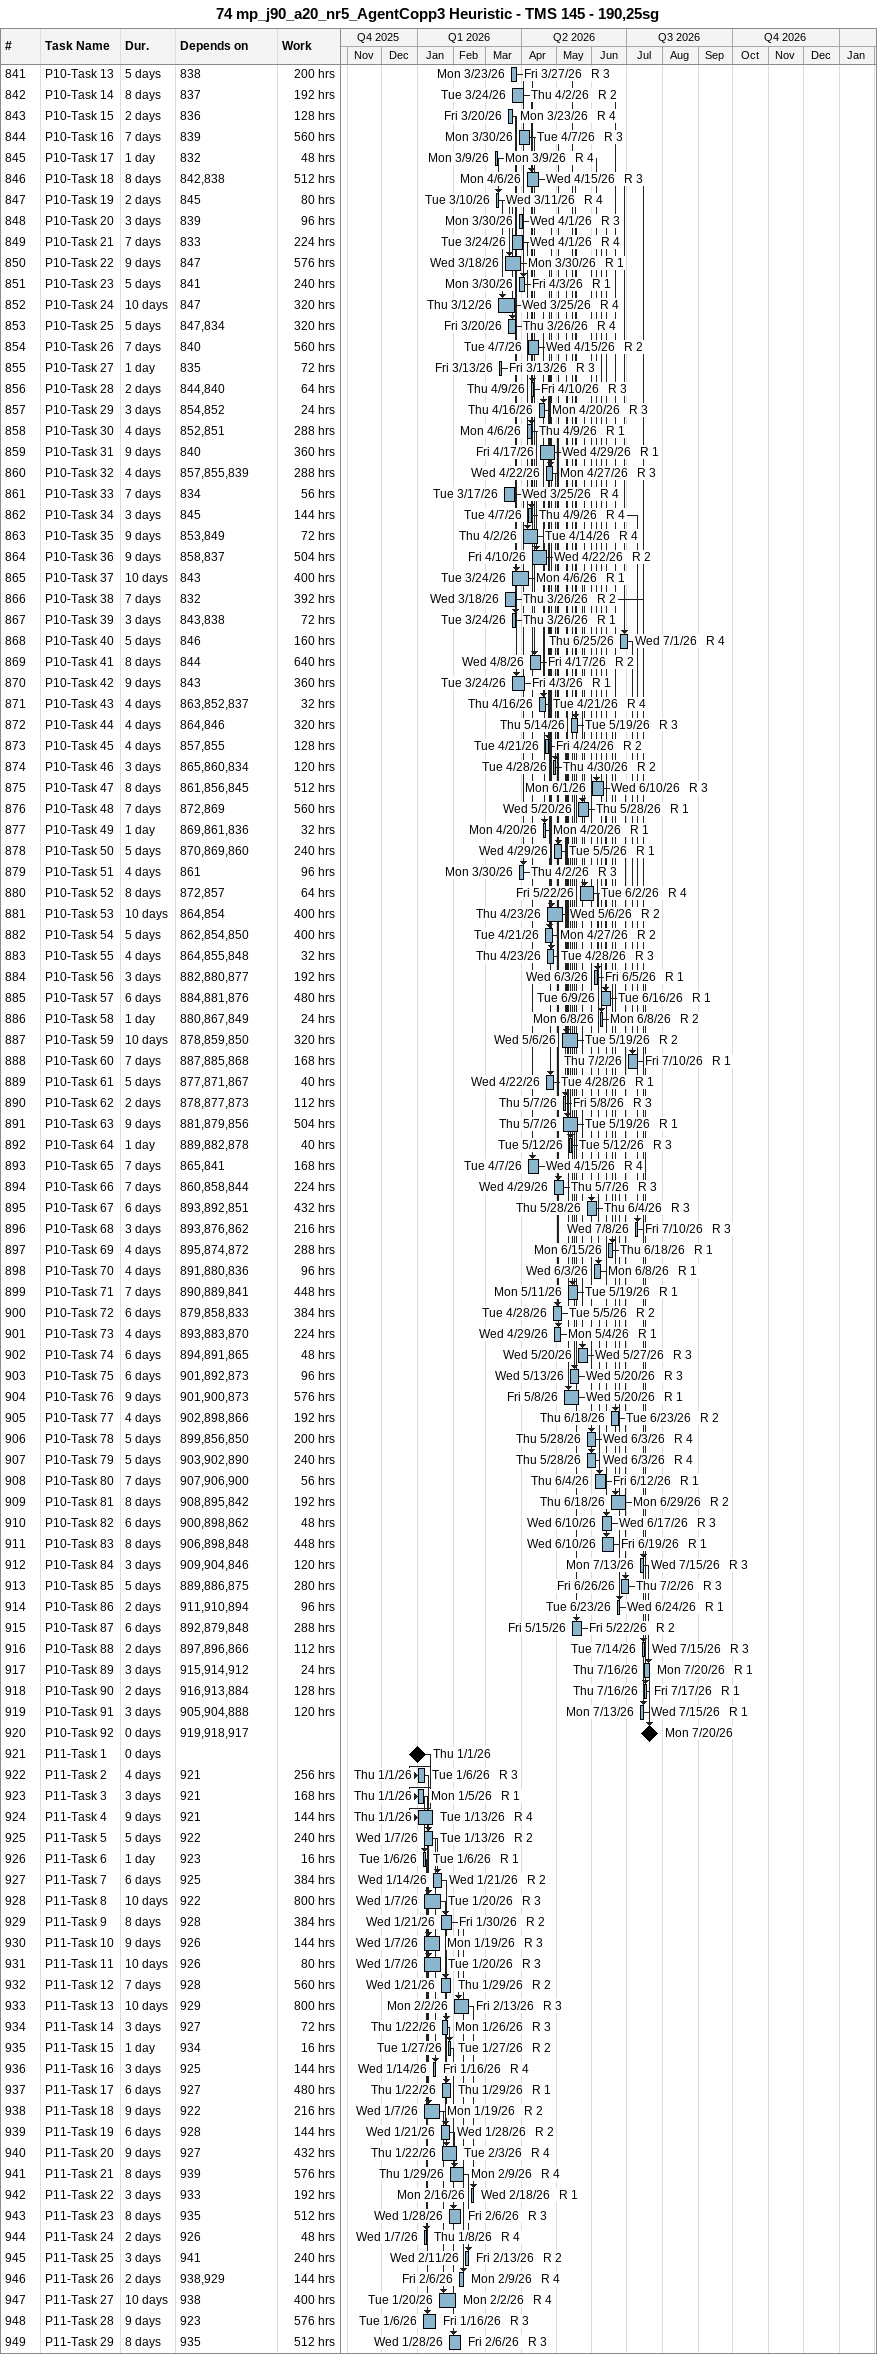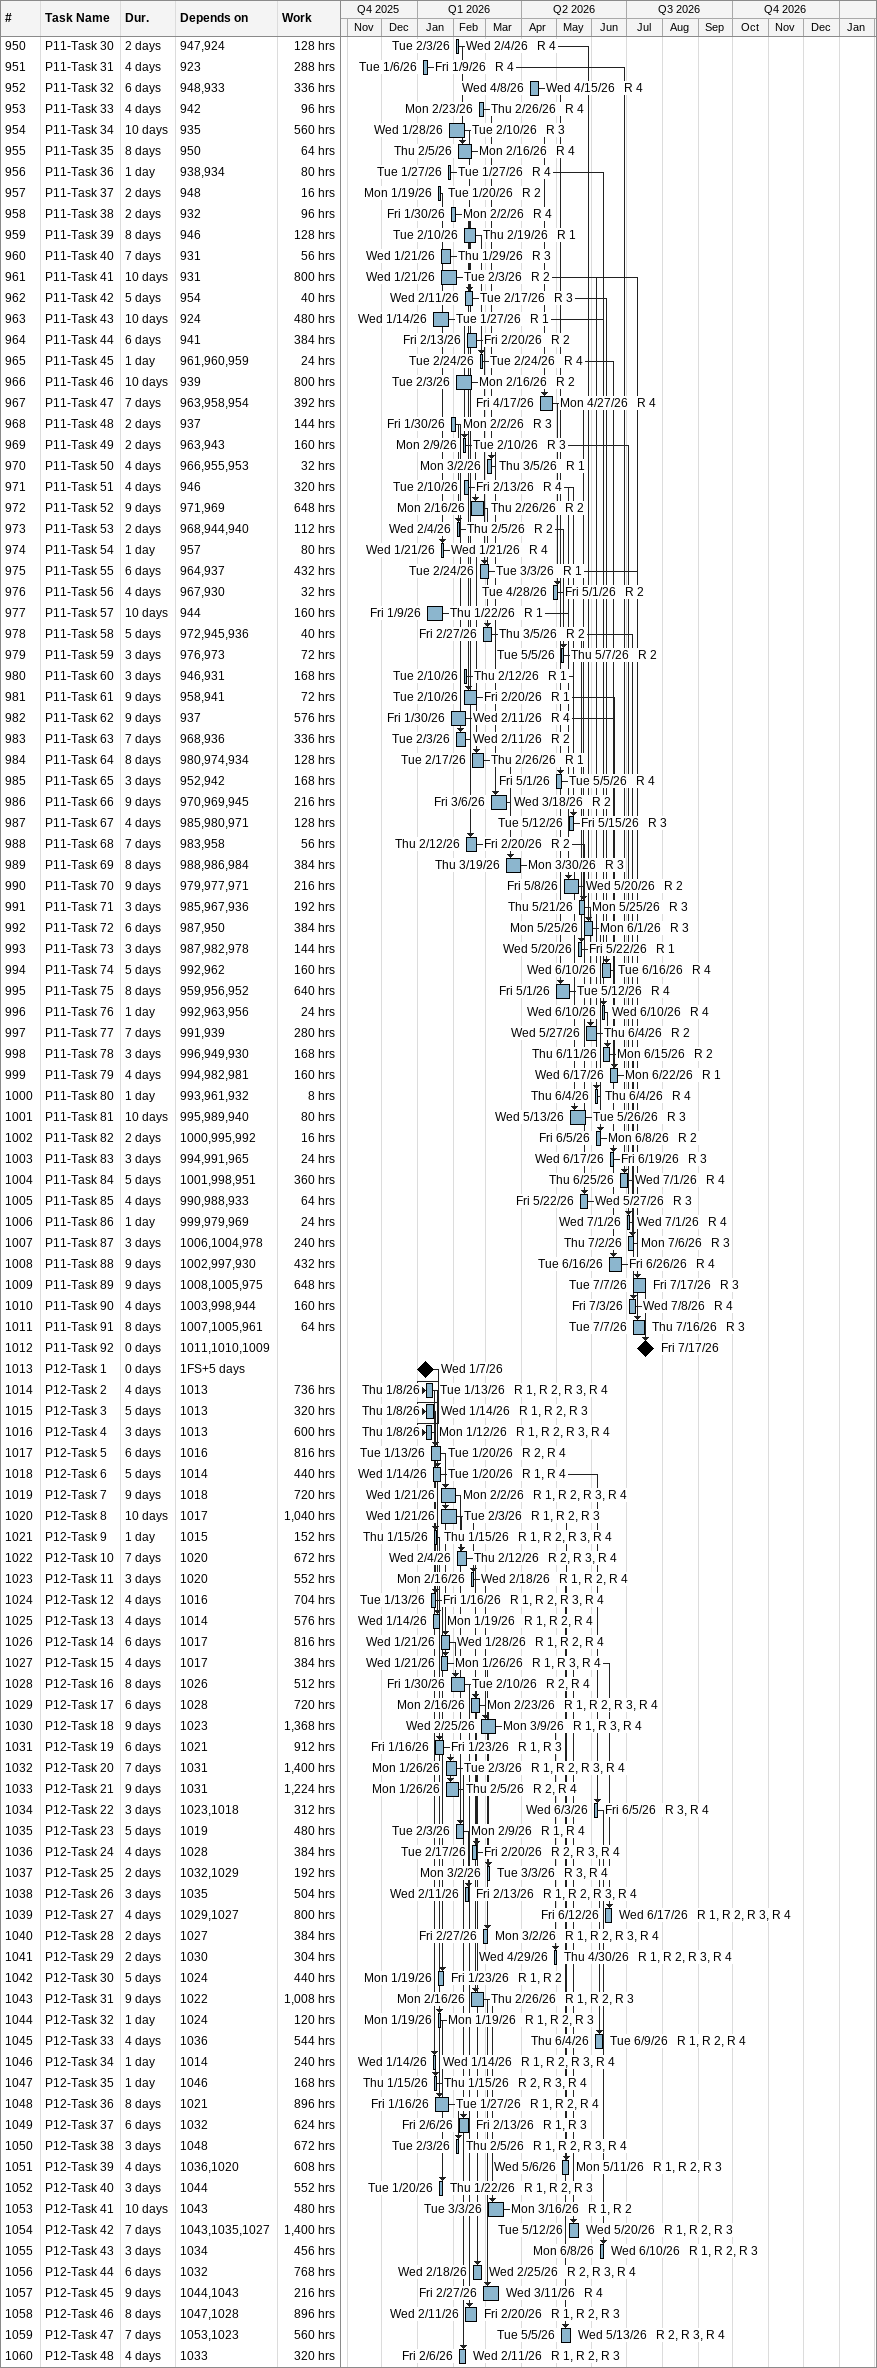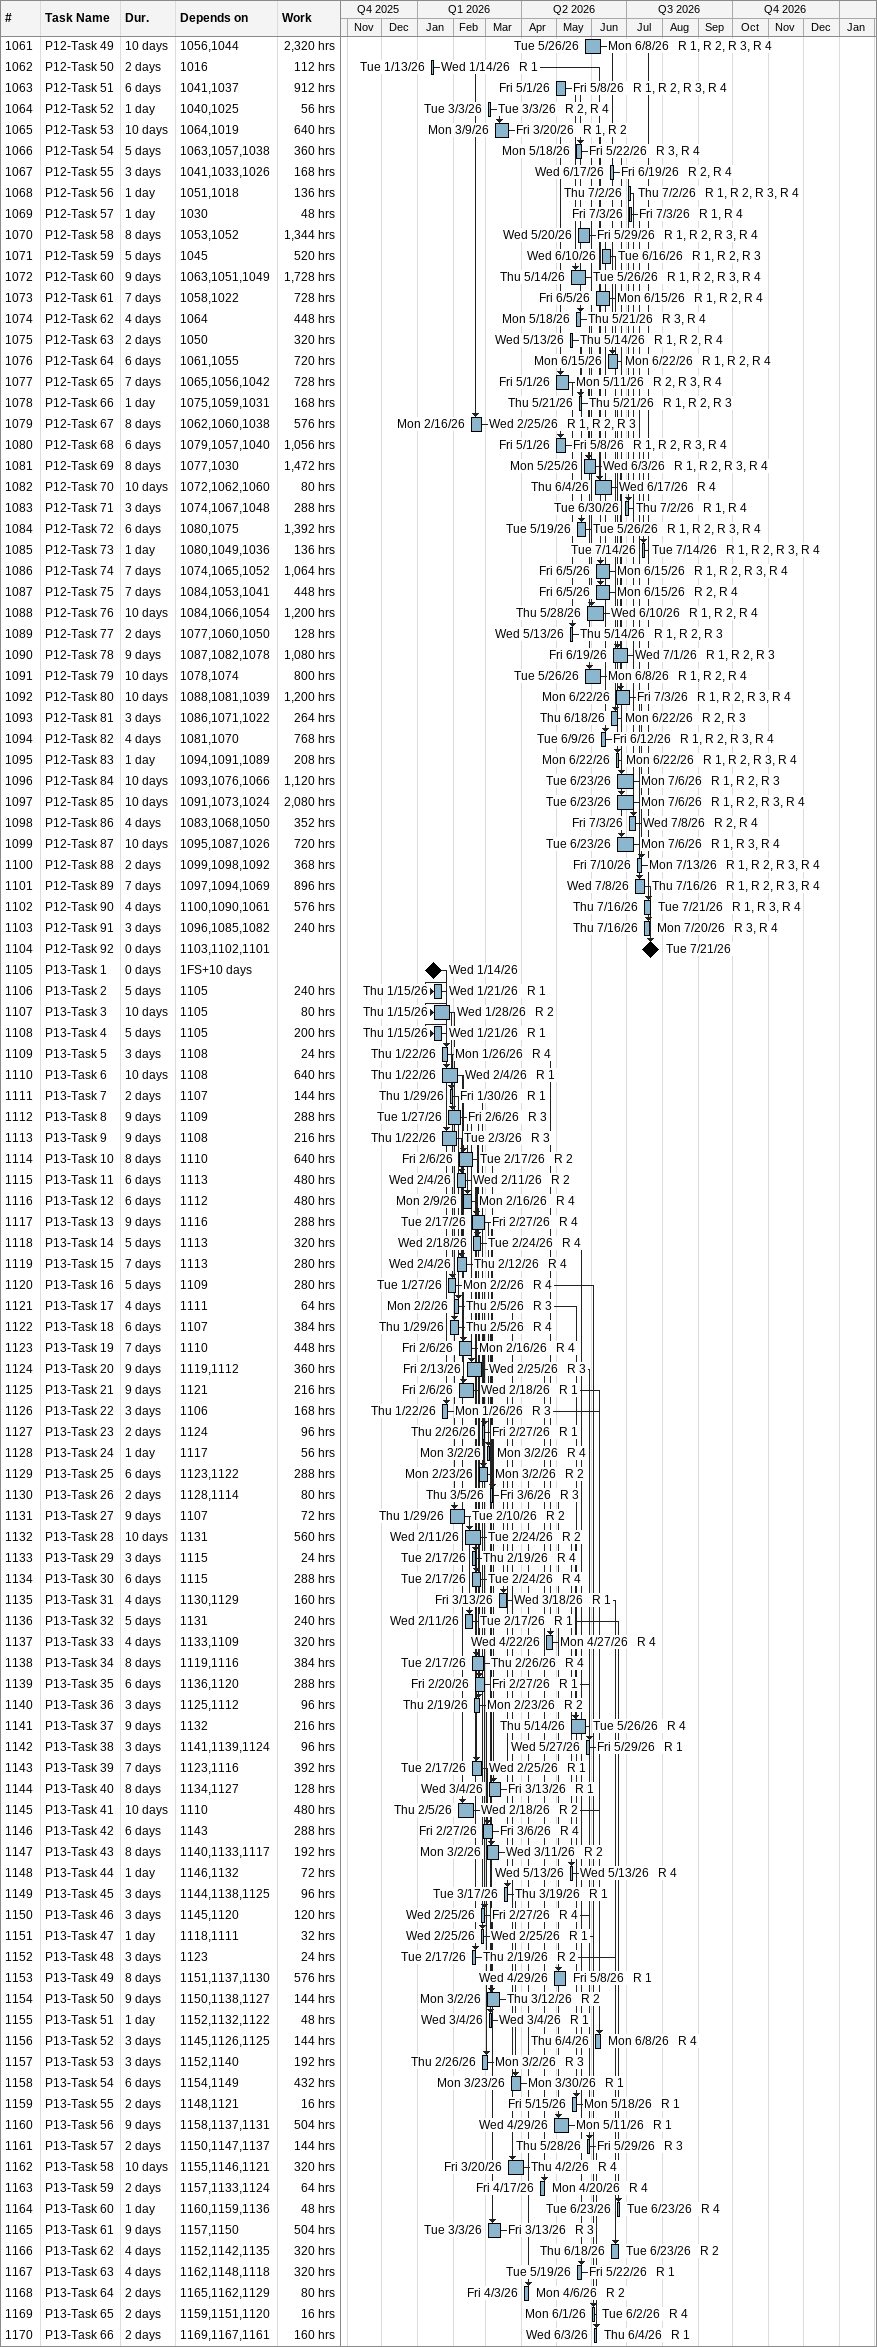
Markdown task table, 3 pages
74 mp_j90_a20_nr5_AgentCopp3 Heuristic - TMS 145 - 190,25sg

| ID | Task | Duration | Start | Finish | Predecessors | Resources | Work (h) |
|---|---|---|---|---|---|---|---|
| 841 | P10-Task 13 | 5d | 2026-03-23 | 2026-03-27 | 838 | R 3 | 200 |
| 842 | P10-Task 14 | 8d | 2026-03-24 | 2026-04-02 | 837 | R 2 | 192 |
| 843 | P10-Task 15 | 2d | 2026-03-20 | 2026-03-23 | 836 | R 4 | 128 |
| 844 | P10-Task 16 | 7d | 2026-03-30 | 2026-04-07 | 839 | R 3 | 560 |
| 845 | P10-Task 17 | 1d | 2026-03-09 | 2026-03-09 | 832 | R 4 | 48 |
| 846 | P10-Task 18 | 8d | 2026-04-06 | 2026-04-15 | 842, 838 | R 3 | 512 |
| 847 | P10-Task 19 | 2d | 2026-03-10 | 2026-03-11 | 845 | R 4 | 80 |
| 848 | P10-Task 20 | 3d | 2026-03-30 | 2026-04-01 | 839 | R 3 | 96 |
| 849 | P10-Task 21 | 7d | 2026-03-24 | 2026-04-01 | 833 | R 4 | 224 |
| 850 | P10-Task 22 | 9d | 2026-03-18 | 2026-03-30 | 847 | R 1 | 576 |
| 851 | P10-Task 23 | 5d | 2026-03-30 | 2026-04-03 | 841 | R 1 | 240 |
| 852 | P10-Task 24 | 10d | 2026-03-12 | 2026-03-25 | 847 | R 4 | 320 |
| 853 | P10-Task 25 | 5d | 2026-03-20 | 2026-03-26 | 847, 834 | R 4 | 320 |
| 854 | P10-Task 26 | 7d | 2026-04-07 | 2026-04-15 | 840 | R 2 | 560 |
| 855 | P10-Task 27 | 1d | 2026-03-13 | 2026-03-13 | 835 | R 3 | 72 |
| 856 | P10-Task 28 | 2d | 2026-04-09 | 2026-04-10 | 844, 840 | R 3 | 64 |
| 857 | P10-Task 29 | 3d | 2026-04-16 | 2026-04-20 | 854, 852 | R 3 | 24 |
| 858 | P10-Task 30 | 4d | 2026-04-06 | 2026-04-09 | 852, 851 | R 1 | 288 |
| 859 | P10-Task 31 | 9d | 2026-04-17 | 2026-04-29 | 840 | R 1 | 360 |
| 860 | P10-Task 32 | 4d | 2026-04-22 | 2026-04-27 | 857, 855, 839 | R 3 | 288 |
| 861 | P10-Task 33 | 7d | 2026-03-17 | 2026-03-25 | 834 | R 4 | 56 |
| 862 | P10-Task 34 | 3d | 2026-04-07 | 2026-04-09 | 845 | R 4 | 144 |
| 863 | P10-Task 35 | 9d | 2026-04-02 | 2026-04-14 | 853, 849 | R 4 | 72 |
| 864 | P10-Task 36 | 9d | 2026-04-10 | 2026-04-22 | 858, 837 | R 2 | 504 |
| 865 | P10-Task 37 | 10d | 2026-03-24 | 2026-04-06 | 843 | R 1 | 400 |
| 866 | P10-Task 38 | 7d | 2026-03-18 | 2026-03-26 | 832 | R 2 | 392 |
| 867 | P10-Task 39 | 3d | 2026-03-24 | 2026-03-26 | 843, 838 | R 1 | 72 |
| 868 | P10-Task 40 | 5d | 2026-06-25 | 2026-07-01 | 846 | R 4 | 160 |
| 869 | P10-Task 41 | 8d | 2026-04-08 | 2026-04-17 | 844 | R 2 | 640 |
| 870 | P10-Task 42 | 9d | 2026-03-24 | 2026-04-03 | 843 | R 1 | 360 |
| 871 | P10-Task 43 | 4d | 2026-04-16 | 2026-04-21 | 863, 852, 837 | R 4 | 32 |
| 872 | P10-Task 44 | 4d | 2026-05-14 | 2026-05-19 | 864, 846 | R 3 | 320 |
| 873 | P10-Task 45 | 4d | 2026-04-21 | 2026-04-24 | 857, 855 | R 2 | 128 |
| 874 | P10-Task 46 | 3d | 2026-04-28 | 2026-04-30 | 865, 860, 834 | R 2 | 120 |
| 875 | P10-Task 47 | 8d | 2026-06-01 | 2026-06-10 | 861, 856, 845 | R 3 | 512 |
| 876 | P10-Task 48 | 7d | 2026-05-20 | 2026-05-28 | 872, 869 | R 1 | 560 |
| 877 | P10-Task 49 | 1d | 2026-04-20 | 2026-04-20 | 869, 861, 836 | R 1 | 32 |
| 878 | P10-Task 50 | 5d | 2026-04-29 | 2026-05-05 | 870, 869, 860 | R 1 | 240 |
| 879 | P10-Task 51 | 4d | 2026-03-30 | 2026-04-02 | 861 | R 3 | 96 |
| 880 | P10-Task 52 | 8d | 2026-05-22 | 2026-06-02 | 872, 857 | R 4 | 64 |
| 881 | P10-Task 53 | 10d | 2026-04-23 | 2026-05-06 | 864, 854 | R 2 | 400 |
| 882 | P10-Task 54 | 5d | 2026-04-21 | 2026-04-27 | 862, 854, 850 | R 2 | 400 |
| 883 | P10-Task 55 | 4d | 2026-04-23 | 2026-04-28 | 864, 855, 848 | R 3 | 32 |
| 884 | P10-Task 56 | 3d | 2026-06-03 | 2026-06-05 | 882, 880, 877 | R 1 | 192 |
| 885 | P10-Task 57 | 6d | 2026-06-09 | 2026-06-16 | 884, 881, 876 | R 1 | 480 |
| 886 | P10-Task 58 | 1d | 2026-06-08 | 2026-06-08 | 880, 867, 849 | R 2 | 24 |
| 887 | P10-Task 59 | 10d | 2026-05-06 | 2026-05-19 | 878, 859, 850 | R 2 | 320 |
| 888 | P10-Task 60 | 7d | 2026-07-02 | 2026-07-10 | 887, 885, 868 | R 1 | 168 |
| 889 | P10-Task 61 | 5d | 2026-04-22 | 2026-04-28 | 877, 871, 867 | R 1 | 40 |
| 890 | P10-Task 62 | 2d | 2026-05-07 | 2026-05-08 | 878, 877, 873 | R 3 | 112 |
| 891 | P10-Task 63 | 9d | 2026-05-07 | 2026-05-19 | 881, 879, 856 | R 1 | 504 |
| 892 | P10-Task 64 | 1d | 2026-05-12 | 2026-05-12 | 889, 882, 878 | R 3 | 40 |
| 893 | P10-Task 65 | 7d | 2026-04-07 | 2026-04-15 | 865, 841 | R 4 | 168 |
| 894 | P10-Task 66 | 7d | 2026-04-29 | 2026-05-07 | 860, 858, 844 | R 3 | 224 |
| 895 | P10-Task 67 | 6d | 2026-05-28 | 2026-06-04 | 893, 892, 851 | R 3 | 432 |
| 896 | P10-Task 68 | 3d | 2026-07-08 | 2026-07-10 | 893, 876, 862 | R 3 | 216 |
| 897 | P10-Task 69 | 4d | 2026-06-15 | 2026-06-18 | 895, 874, 872 | R 1 | 288 |
| 898 | P10-Task 70 | 4d | 2026-06-03 | 2026-06-08 | 891, 880, 836 | R 1 | 96 |
| 899 | P10-Task 71 | 7d | 2026-05-11 | 2026-05-19 | 890, 889, 841 | R 1 | 448 |
| 900 | P10-Task 72 | 6d | 2026-04-28 | 2026-05-05 | 879, 858, 833 | R 2 | 384 |
| 901 | P10-Task 73 | 4d | 2026-04-29 | 2026-05-04 | 893, 883, 870 | R 1 | 224 |
| 902 | P10-Task 74 | 6d | 2026-05-20 | 2026-05-27 | 894, 891, 865 | R 3 | 48 |
| 903 | P10-Task 75 | 6d | 2026-05-13 | 2026-05-20 | 901, 892, 873 | R 3 | 96 |
| 904 | P10-Task 76 | 9d | 2026-05-08 | 2026-05-20 | 901, 900, 873 | R 1 | 576 |
| 905 | P10-Task 77 | 4d | 2026-06-18 | 2026-06-23 | 902, 898, 866 | R 2 | 192 |
| 906 | P10-Task 78 | 5d | 2026-05-28 | 2026-06-03 | 899, 856, 850 | R 4 | 200 |
| 907 | P10-Task 79 | 5d | 2026-05-28 | 2026-06-03 | 903, 902, 890 | R 4 | 240 |
| 908 | P10-Task 80 | 7d | 2026-06-04 | 2026-06-12 | 907, 906, 900 | R 1 | 56 |
| 909 | P10-Task 81 | 8d | 2026-06-18 | 2026-06-29 | 908, 895, 842 | R 2 | 192 |
| 910 | P10-Task 82 | 6d | 2026-06-10 | 2026-06-17 | 900, 898, 862 | R 3 | 48 |
| 911 | P10-Task 83 | 8d | 2026-06-10 | 2026-06-19 | 906, 898, 848 | R 1 | 448 |
| 912 | P10-Task 84 | 3d | 2026-07-13 | 2026-07-15 | 909, 904, 846 | R 3 | 120 |
| 913 | P10-Task 85 | 5d | 2026-06-26 | 2026-07-02 | 889, 886, 875 | R 3 | 280 |
| 914 | P10-Task 86 | 2d | 2026-06-23 | 2026-06-24 | 911, 910, 894 | R 1 | 96 |
| 915 | P10-Task 87 | 6d | 2026-05-15 | 2026-05-22 | 892, 879, 848 | R 2 | 288 |
| 916 | P10-Task 88 | 2d | 2026-07-14 | 2026-07-15 | 897, 896, 866 | R 3 | 112 |
| 917 | P10-Task 89 | 3d | 2026-07-16 | 2026-07-20 | 915, 914, 912 | R 1 | 24 |
| 918 | P10-Task 90 | 2d | 2026-07-16 | 2026-07-17 | 916, 913, 884 | R 1 | 128 |
| 919 | P10-Task 91 | 3d | 2026-07-13 | 2026-07-15 | 905, 904, 888 | R 1 | 120 |
| 920 | P10-Task 92 | 0d | 2026-07-20 | 2026-07-20 | 919, 918, 917 |  |  |
| 921 | P11-Task 1 | 0d | 2026-01-01 | 2026-01-01 |  |  |  |
| 922 | P11-Task 2 | 4d | 2026-01-01 | 2026-01-06 | 921 | R 3 | 256 |
| 923 | P11-Task 3 | 3d | 2026-01-01 | 2026-01-05 | 921 | R 1 | 168 |
| 924 | P11-Task 4 | 9d | 2026-01-01 | 2026-01-13 | 921 | R 4 | 144 |
| 925 | P11-Task 5 | 5d | 2026-01-07 | 2026-01-13 | 922 | R 2 | 240 |
| 926 | P11-Task 6 | 1d | 2026-01-06 | 2026-01-06 | 923 | R 1 | 16 |
| 927 | P11-Task 7 | 6d | 2026-01-14 | 2026-01-21 | 925 | R 2 | 384 |
| 928 | P11-Task 8 | 10d | 2026-01-07 | 2026-01-20 | 922 | R 3 | 800 |
| 929 | P11-Task 9 | 8d | 2026-01-21 | 2026-01-30 | 928 | R 2 | 384 |
| 930 | P11-Task 10 | 9d | 2026-01-07 | 2026-01-19 | 926 | R 3 | 144 |
| 931 | P11-Task 11 | 10d | 2026-01-07 | 2026-01-20 | 926 | R 3 | 80 |
| 932 | P11-Task 12 | 7d | 2026-01-21 | 2026-01-29 | 928 | R 2 | 560 |
| 933 | P11-Task 13 | 10d | 2026-02-02 | 2026-02-13 | 929 | R 3 | 800 |
| 934 | P11-Task 14 | 3d | 2026-01-22 | 2026-01-26 | 927 | R 3 | 72 |
| 935 | P11-Task 15 | 1d | 2026-01-27 | 2026-01-27 | 934 | R 2 | 16 |
| 936 | P11-Task 16 | 3d | 2026-01-14 | 2026-01-16 | 925 | R 4 | 144 |
| 937 | P11-Task 17 | 6d | 2026-01-22 | 2026-01-29 | 927 | R 1 | 480 |
| 938 | P11-Task 18 | 9d | 2026-01-07 | 2026-01-19 | 922 | R 2 | 216 |
| 939 | P11-Task 19 | 6d | 2026-01-21 | 2026-01-28 | 928 | R 2 | 144 |
| 940 | P11-Task 20 | 9d | 2026-01-22 | 2026-02-03 | 927 | R 4 | 432 |
| 941 | P11-Task 21 | 8d | 2026-01-29 | 2026-02-09 | 939 | R 4 | 576 |
| 942 | P11-Task 22 | 3d | 2026-02-16 | 2026-02-18 | 933 | R 1 | 192 |
| 943 | P11-Task 23 | 8d | 2026-01-28 | 2026-02-06 | 935 | R 3 | 512 |
| 944 | P11-Task 24 | 2d | 2026-01-07 | 2026-01-08 | 926 | R 4 | 48 |
| 945 | P11-Task 25 | 3d | 2026-02-11 | 2026-02-13 | 941 | R 2 | 240 |
| 946 | P11-Task 26 | 2d | 2026-02-06 | 2026-02-09 | 938, 929 | R 4 | 144 |
| 947 | P11-Task 27 | 10d | 2026-01-20 | 2026-02-02 | 938 | R 4 | 400 |
| 948 | P11-Task 28 | 9d | 2026-01-06 | 2026-01-16 | 923 | R 3 | 576 |
| 949 | P11-Task 29 | 8d | 2026-01-28 | 2026-02-06 | 935 | R 3 | 512 |
| 950 | P11-Task 30 | 2d | 2026-02-03 | 2026-02-04 | 947, 924 | R 4 | 128 |
| 951 | P11-Task 31 | 4d | 2026-01-06 | 2026-01-09 | 923 | R 4 | 288 |
| 952 | P11-Task 32 | 6d | 2026-04-08 | 2026-04-15 | 948, 933 | R 4 | 336 |
| 953 | P11-Task 33 | 4d | 2026-02-23 | 2026-02-26 | 942 | R 4 | 96 |
| 954 | P11-Task 34 | 10d | 2026-01-28 | 2026-02-10 | 935 | R 3 | 560 |
| 955 | P11-Task 35 | 8d | 2026-02-05 | 2026-02-16 | 950 | R 4 | 64 |
| 956 | P11-Task 36 | 1d | 2026-01-27 | 2026-01-27 | 938, 934 | R 4 | 80 |
| 957 | P11-Task 37 | 2d | 2026-01-19 | 2026-01-20 | 948 | R 2 | 16 |
| 958 | P11-Task 38 | 2d | 2026-01-30 | 2026-02-02 | 932 | R 4 | 96 |
| 959 | P11-Task 39 | 8d | 2026-02-10 | 2026-02-19 | 946 | R 1 | 128 |
| 960 | P11-Task 40 | 7d | 2026-01-21 | 2026-01-29 | 931 | R 3 | 56 |
| 961 | P11-Task 41 | 10d | 2026-01-21 | 2026-02-03 | 931 | R 2 | 800 |
| 962 | P11-Task 42 | 5d | 2026-02-11 | 2026-02-17 | 954 | R 3 | 40 |
| 963 | P11-Task 43 | 10d | 2026-01-14 | 2026-01-27 | 924 | R 1 | 480 |
| 964 | P11-Task 44 | 6d | 2026-02-13 | 2026-02-20 | 941 | R 2 | 384 |
| 965 | P11-Task 45 | 1d | 2026-02-24 | 2026-02-24 | 961, 960, 959 | R 4 | 24 |
| 966 | P11-Task 46 | 10d | 2026-02-03 | 2026-02-16 | 939 | R 2 | 800 |
| 967 | P11-Task 47 | 7d | 2026-04-17 | 2026-04-27 | 963, 958, 954 | R 4 | 392 |
| 968 | P11-Task 48 | 2d | 2026-01-30 | 2026-02-02 | 937 | R 3 | 144 |
| 969 | P11-Task 49 | 2d | 2026-02-09 | 2026-02-10 | 963, 943 | R 3 | 160 |
| 970 | P11-Task 50 | 4d | 2026-03-02 | 2026-03-05 | 966, 955, 953 | R 1 | 32 |
| 971 | P11-Task 51 | 4d | 2026-02-10 | 2026-02-13 | 946 | R 4 | 320 |
| 972 | P11-Task 52 | 9d | 2026-02-16 | 2026-02-26 | 971, 969 | R 2 | 648 |
| 973 | P11-Task 53 | 2d | 2026-02-04 | 2026-02-05 | 968, 944, 940 | R 2 | 112 |
| 974 | P11-Task 54 | 1d | 2026-01-21 | 2026-01-21 | 957 | R 4 | 80 |
| 975 | P11-Task 55 | 6d | 2026-02-24 | 2026-03-03 | 964, 937 | R 1 | 432 |
| 976 | P11-Task 56 | 4d | 2026-04-28 | 2026-05-01 | 967, 930 | R 2 | 32 |
| 977 | P11-Task 57 | 10d | 2026-01-09 | 2026-01-22 | 944 | R 1 | 160 |
| 978 | P11-Task 58 | 5d | 2026-02-27 | 2026-03-05 | 972, 945, 936 | R 2 | 40 |
| 979 | P11-Task 59 | 3d | 2026-05-05 | 2026-05-07 | 976, 973 | R 2 | 72 |
| 980 | P11-Task 60 | 3d | 2026-02-10 | 2026-02-12 | 946, 931 | R 1 | 168 |
| 981 | P11-Task 61 | 9d | 2026-02-10 | 2026-02-20 | 958, 941 | R 1 | 72 |
| 982 | P11-Task 62 | 9d | 2026-01-30 | 2026-02-11 | 937 | R 4 | 576 |
| 983 | P11-Task 63 | 7d | 2026-02-03 | 2026-02-11 | 968, 936 | R 2 | 336 |
| 984 | P11-Task 64 | 8d | 2026-02-17 | 2026-02-26 | 980, 974, 934 | R 1 | 128 |
| 985 | P11-Task 65 | 3d | 2026-05-01 | 2026-05-05 | 952, 942 | R 4 | 168 |
| 986 | P11-Task 66 | 9d | 2026-03-06 | 2026-03-18 | 970, 969, 945 | R 2 | 216 |
| 987 | P11-Task 67 | 4d | 2026-05-12 | 2026-05-15 | 985, 980, 971 | R 3 | 128 |
| 988 | P11-Task 68 | 7d | 2026-02-12 | 2026-02-20 | 983, 958 | R 2 | 56 |
| 989 | P11-Task 69 | 8d | 2026-03-19 | 2026-03-30 | 988, 986, 984 | R 3 | 384 |
| 990 | P11-Task 70 | 9d | 2026-05-08 | 2026-05-20 | 979, 977, 971 | R 2 | 216 |
| 991 | P11-Task 71 | 3d | 2026-05-21 | 2026-05-25 | 985, 967, 936 | R 3 | 192 |
| 992 | P11-Task 72 | 6d | 2026-05-25 | 2026-06-01 | 987, 950 | R 3 | 384 |
| 993 | P11-Task 73 | 3d | 2026-05-20 | 2026-05-22 | 987, 982, 978 | R 1 | 144 |
| 994 | P11-Task 74 | 5d | 2026-06-10 | 2026-06-16 | 992, 962 | R 4 | 160 |
| 995 | P11-Task 75 | 8d | 2026-05-01 | 2026-05-12 | 959, 956, 952 | R 4 | 640 |
| 996 | P11-Task 76 | 1d | 2026-06-10 | 2026-06-10 | 992, 963, 956 | R 4 | 24 |
| 997 | P11-Task 77 | 7d | 2026-05-27 | 2026-06-04 | 991, 939 | R 2 | 280 |
| 998 | P11-Task 78 | 3d | 2026-06-11 | 2026-06-15 | 996, 949, 930 | R 2 | 168 |
| 999 | P11-Task 79 | 4d | 2026-06-17 | 2026-06-22 | 994, 982, 981 | R 1 | 160 |
| 1000 | P11-Task 80 | 1d | 2026-06-04 | 2026-06-04 | 993, 961, 932 | R 4 | 8 |
| 1001 | P11-Task 81 | 10d | 2026-05-13 | 2026-05-26 | 995, 989, 940 | R 3 | 80 |
| 1002 | P11-Task 82 | 2d | 2026-06-05 | 2026-06-08 | 1000, 995, 992 | R 2 | 16 |
| 1003 | P11-Task 83 | 3d | 2026-06-17 | 2026-06-19 | 994, 991, 965 | R 3 | 24 |
| 1004 | P11-Task 84 | 5d | 2026-06-25 | 2026-07-01 | 1001, 998, 951 | R 4 | 360 |
| 1005 | P11-Task 85 | 4d | 2026-05-22 | 2026-05-27 | 990, 988, 933 | R 3 | 64 |
| 1006 | P11-Task 86 | 1d | 2026-07-01 | 2026-07-01 | 999, 979, 969 | R 4 | 24 |
| 1007 | P11-Task 87 | 3d | 2026-07-02 | 2026-07-06 | 1006, 1004, 978 | R 3 | 240 |
| 1008 | P11-Task 88 | 9d | 2026-06-16 | 2026-06-26 | 1002, 997, 930 | R 4 | 432 |
| 1009 | P11-Task 89 | 9d | 2026-07-07 | 2026-07-17 | 1008, 1005, 975 | R 3 | 648 |
| 1010 | P11-Task 90 | 4d | 2026-07-03 | 2026-07-08 | 1003, 998, 944 | R 4 | 160 |
| 1011 | P11-Task 91 | 8d | 2026-07-07 | 2026-07-16 | 1007, 1005, 961 | R 3 | 64 |
| 1012 | P11-Task 92 | 0d | 2026-07-17 | 2026-07-17 | 1011, 1010, 1009 |  |  |
| 1013 | P12-Task 1 | 0d | 2026-01-07 | 2026-01-07 | 1FS+5d |  |  |
| 1014 | P12-Task 2 | 4d | 2026-01-08 | 2026-01-13 | 1013 | R 1, R 2, R 3, R 4 | 736 |
| 1015 | P12-Task 3 | 5d | 2026-01-08 | 2026-01-14 | 1013 | R 1, R 2, R 3 | 320 |
| 1016 | P12-Task 4 | 3d | 2026-01-08 | 2026-01-12 | 1013 | R 1, R 2, R 3, R 4 | 600 |
| 1017 | P12-Task 5 | 6d | 2026-01-13 | 2026-01-20 | 1016 | R 2, R 4 | 816 |
| 1018 | P12-Task 6 | 5d | 2026-01-14 | 2026-01-20 | 1014 | R 1, R 4 | 440 |
| 1019 | P12-Task 7 | 9d | 2026-01-21 | 2026-02-02 | 1018 | R 1, R 2, R 3, R 4 | 720 |
| 1020 | P12-Task 8 | 10d | 2026-01-21 | 2026-02-03 | 1017 | R 1, R 2, R 3 | 1040 |
| 1021 | P12-Task 9 | 1d | 2026-01-15 | 2026-01-15 | 1015 | R 1, R 2, R 3, R 4 | 152 |
| 1022 | P12-Task 10 | 7d | 2026-02-04 | 2026-02-12 | 1020 | R 2, R 3, R 4 | 672 |
| 1023 | P12-Task 11 | 3d | 2026-02-16 | 2026-02-18 | 1020 | R 1, R 2, R 4 | 552 |
| 1024 | P12-Task 12 | 4d | 2026-01-13 | 2026-01-16 | 1016 | R 1, R 2, R 3, R 4 | 704 |
| 1025 | P12-Task 13 | 4d | 2026-01-14 | 2026-01-19 | 1014 | R 1, R 2, R 4 | 576 |
| 1026 | P12-Task 14 | 6d | 2026-01-21 | 2026-01-28 | 1017 | R 1, R 2, R 4 | 816 |
| 1027 | P12-Task 15 | 4d | 2026-01-21 | 2026-01-26 | 1017 | R 1, R 3, R 4 | 384 |
| 1028 | P12-Task 16 | 8d | 2026-01-30 | 2026-02-10 | 1026 | R 2, R 4 | 512 |
| 1029 | P12-Task 17 | 6d | 2026-02-16 | 2026-02-23 | 1028 | R 1, R 2, R 3, R 4 | 720 |
| 1030 | P12-Task 18 | 9d | 2026-02-25 | 2026-03-09 | 1023 | R 1, R 3, R 4 | 1368 |
| 1031 | P12-Task 19 | 6d | 2026-01-16 | 2026-01-23 | 1021 | R 1, R 3 | 912 |
| 1032 | P12-Task 20 | 7d | 2026-01-26 | 2026-02-03 | 1031 | R 1, R 2, R 3, R 4 | 1400 |
| 1033 | P12-Task 21 | 9d | 2026-01-26 | 2026-02-05 | 1031 | R 2, R 4 | 1224 |
| 1034 | P12-Task 22 | 3d | 2026-06-03 | 2026-06-05 | 1023, 1018 | R 3, R 4 | 312 |
| 1035 | P12-Task 23 | 5d | 2026-02-03 | 2026-02-09 | 1019 | R 1, R 4 | 480 |
| 1036 | P12-Task 24 | 4d | 2026-02-17 | 2026-02-20 | 1028 | R 2, R 3, R 4 | 384 |
| 1037 | P12-Task 25 | 2d | 2026-03-02 | 2026-03-03 | 1032, 1029 | R 3, R 4 | 192 |
| 1038 | P12-Task 26 | 3d | 2026-02-11 | 2026-02-13 | 1035 | R 1, R 2, R 3, R 4 | 504 |
| 1039 | P12-Task 27 | 4d | 2026-06-12 | 2026-06-17 | 1029, 1027 | R 1, R 2, R 3, R 4 | 800 |
| 1040 | P12-Task 28 | 2d | 2026-02-27 | 2026-03-02 | 1027 | R 1, R 2, R 3, R 4 | 384 |
| 1041 | P12-Task 29 | 2d | 2026-04-29 | 2026-04-30 | 1030 | R 1, R 2, R 3, R 4 | 304 |
| 1042 | P12-Task 30 | 5d | 2026-01-19 | 2026-01-23 | 1024 | R 1, R 2 | 440 |
| 1043 | P12-Task 31 | 9d | 2026-02-16 | 2026-02-26 | 1022 | R 1, R 2, R 3 | 1008 |
| 1044 | P12-Task 32 | 1d | 2026-01-19 | 2026-01-19 | 1024 | R 1, R 2, R 3 | 120 |
| 1045 | P12-Task 33 | 4d | 2026-06-04 | 2026-06-09 | 1036 | R 1, R 2, R 4 | 544 |
| 1046 | P12-Task 34 | 1d | 2026-01-14 | 2026-01-14 | 1014 | R 1, R 2, R 3, R 4 | 240 |
| 1047 | P12-Task 35 | 1d | 2026-01-15 | 2026-01-15 | 1046 | R 2, R 3, R 4 | 168 |
| 1048 | P12-Task 36 | 8d | 2026-01-16 | 2026-01-27 | 1021 | R 1, R 2, R 4 | 896 |
| 1049 | P12-Task 37 | 6d | 2026-02-06 | 2026-02-13 | 1032 | R 1, R 3 | 624 |
| 1050 | P12-Task 38 | 3d | 2026-02-03 | 2026-02-05 | 1048 | R 1, R 2, R 3, R 4 | 672 |
| 1051 | P12-Task 39 | 4d | 2026-05-06 | 2026-05-11 | 1036, 1020 | R 1, R 2, R 3 | 608 |
| 1052 | P12-Task 40 | 3d | 2026-01-20 | 2026-01-22 | 1044 | R 1, R 2, R 3 | 552 |
| 1053 | P12-Task 41 | 10d | 2026-03-03 | 2026-03-16 | 1043 | R 1, R 2 | 480 |
| 1054 | P12-Task 42 | 7d | 2026-05-12 | 2026-05-20 | 1043, 1035, 1027 | R 1, R 2, R 3 | 1400 |
| 1055 | P12-Task 43 | 3d | 2026-06-08 | 2026-06-10 | 1034 | R 1, R 2, R 3 | 456 |
| 1056 | P12-Task 44 | 6d | 2026-02-18 | 2026-02-25 | 1032 | R 2, R 3, R 4 | 768 |
| 1057 | P12-Task 45 | 9d | 2026-02-27 | 2026-03-11 | 1044, 1043 | R 4 | 216 |
| 1058 | P12-Task 46 | 8d | 2026-02-11 | 2026-02-20 | 1047, 1028 | R 1, R 2, R 3 | 896 |
| 1059 | P12-Task 47 | 7d | 2026-05-05 | 2026-05-13 | 1053, 1023 | R 2, R 3, R 4 | 560 |
| 1060 | P12-Task 48 | 4d | 2026-02-06 | 2026-02-11 | 1033 | R 1, R 2, R 3 | 320 |
| 1061 | P12-Task 49 | 10d | 2026-05-26 | 2026-06-08 | 1056, 1044 | R 1, R 2, R 3, R 4 | 2320 |
| 1062 | P12-Task 50 | 2d | 2026-01-13 | 2026-01-14 | 1016 | R 1 | 112 |
| 1063 | P12-Task 51 | 6d | 2026-05-01 | 2026-05-08 | 1041, 1037 | R 1, R 2, R 3, R 4 | 912 |
| 1064 | P12-Task 52 | 1d | 2026-03-03 | 2026-03-03 | 1040, 1025 | R 2, R 4 | 56 |
| 1065 | P12-Task 53 | 10d | 2026-03-09 | 2026-03-20 | 1064, 1019 | R 1, R 2 | 640 |
| 1066 | P12-Task 54 | 5d | 2026-05-18 | 2026-05-22 | 1063, 1057, 1038 | R 3, R 4 | 360 |
| 1067 | P12-Task 55 | 3d | 2026-06-17 | 2026-06-19 | 1041, 1033, 1026 | R 2, R 4 | 168 |
| 1068 | P12-Task 56 | 1d | 2026-07-02 | 2026-07-02 | 1051, 1018 | R 1, R 2, R 3, R 4 | 136 |
| 1069 | P12-Task 57 | 1d | 2026-07-03 | 2026-07-03 | 1030 | R 1, R 4 | 48 |
| 1070 | P12-Task 58 | 8d | 2026-05-20 | 2026-05-29 | 1053, 1052 | R 1, R 2, R 3, R 4 | 1344 |
| 1071 | P12-Task 59 | 5d | 2026-06-10 | 2026-06-16 | 1045 | R 1, R 2, R 3 | 520 |
| 1072 | P12-Task 60 | 9d | 2026-05-14 | 2026-05-26 | 1063, 1051, 1049 | R 1, R 2, R 3, R 4 | 1728 |
| 1073 | P12-Task 61 | 7d | 2026-06-05 | 2026-06-15 | 1058, 1022 | R 1, R 2, R 4 | 728 |
| 1074 | P12-Task 62 | 4d | 2026-05-18 | 2026-05-21 | 1064 | R 3, R 4 | 448 |
| 1075 | P12-Task 63 | 2d | 2026-05-13 | 2026-05-14 | 1050 | R 1, R 2, R 4 | 320 |
| 1076 | P12-Task 64 | 6d | 2026-06-15 | 2026-06-22 | 1061, 1055 | R 1, R 2, R 4 | 720 |
| 1077 | P12-Task 65 | 7d | 2026-05-01 | 2026-05-11 | 1065, 1056, 1042 | R 2, R 3, R 4 | 728 |
| 1078 | P12-Task 66 | 1d | 2026-05-21 | 2026-05-21 | 1075, 1059, 1031 | R 1, R 2, R 3 | 168 |
| 1079 | P12-Task 67 | 8d | 2026-02-16 | 2026-02-25 | 1062, 1060, 1038 | R 1, R 2, R 3 | 576 |
| 1080 | P12-Task 68 | 6d | 2026-05-01 | 2026-05-08 | 1079, 1057, 1040 | R 1, R 2, R 3, R 4 | 1056 |
| 1081 | P12-Task 69 | 8d | 2026-05-25 | 2026-06-03 | 1077, 1030 | R 1, R 2, R 3, R 4 | 1472 |
| 1082 | P12-Task 70 | 10d | 2026-06-04 | 2026-06-17 | 1072, 1062, 1060 | R 4 | 80 |
| 1083 | P12-Task 71 | 3d | 2026-06-30 | 2026-07-02 | 1074, 1067, 1048 | R 1, R 4 | 288 |
| 1084 | P12-Task 72 | 6d | 2026-05-19 | 2026-05-26 | 1080, 1075 | R 1, R 2, R 3, R 4 | 1392 |
| 1085 | P12-Task 73 | 1d | 2026-07-14 | 2026-07-14 | 1080, 1049, 1036 | R 1, R 2, R 3, R 4 | 136 |
| 1086 | P12-Task 74 | 7d | 2026-06-05 | 2026-06-15 | 1074, 1065, 1052 | R 1, R 2, R 3, R 4 | 1064 |
| 1087 | P12-Task 75 | 7d | 2026-06-05 | 2026-06-15 | 1084, 1053, 1041 | R 2, R 4 | 448 |
| 1088 | P12-Task 76 | 10d | 2026-05-28 | 2026-06-10 | 1084, 1066, 1054 | R 1, R 2, R 4 | 1200 |
| 1089 | P12-Task 77 | 2d | 2026-05-13 | 2026-05-14 | 1077, 1060, 1050 | R 1, R 2, R 3 | 128 |
| 1090 | P12-Task 78 | 9d | 2026-06-19 | 2026-07-01 | 1087, 1082, 1078 | R 1, R 2, R 3 | 1080 |
| 1091 | P12-Task 79 | 10d | 2026-05-26 | 2026-06-08 | 1078, 1074 | R 1, R 2, R 4 | 800 |
| 1092 | P12-Task 80 | 10d | 2026-06-22 | 2026-07-03 | 1088, 1081, 1039 | R 1, R 2, R 3, R 4 | 1200 |
| 1093 | P12-Task 81 | 3d | 2026-06-18 | 2026-06-22 | 1086, 1071, 1022 | R 2, R 3 | 264 |
| 1094 | P12-Task 82 | 4d | 2026-06-09 | 2026-06-12 | 1081, 1070 | R 1, R 2, R 3, R 4 | 768 |
| 1095 | P12-Task 83 | 1d | 2026-06-22 | 2026-06-22 | 1094, 1091, 1089 | R 1, R 2, R 3, R 4 | 208 |
| 1096 | P12-Task 84 | 10d | 2026-06-23 | 2026-07-06 | 1093, 1076, 1066 | R 1, R 2, R 3 | 1120 |
| 1097 | P12-Task 85 | 10d | 2026-06-23 | 2026-07-06 | 1091, 1073, 1024 | R 1, R 2, R 3, R 4 | 2080 |
| 1098 | P12-Task 86 | 4d | 2026-07-03 | 2026-07-08 | 1083, 1068, 1050 | R 2, R 4 | 352 |
| 1099 | P12-Task 87 | 10d | 2026-06-23 | 2026-07-06 | 1095, 1087, 1026 | R 1, R 3, R 4 | 720 |
| 1100 | P12-Task 88 | 2d | 2026-07-10 | 2026-07-13 | 1099, 1098, 1092 | R 1, R 2, R 3, R 4 | 368 |
| 1101 | P12-Task 89 | 7d | 2026-07-08 | 2026-07-16 | 1097, 1094, 1069 | R 1, R 2, R 3, R 4 | 896 |
| 1102 | P12-Task 90 | 4d | 2026-07-16 | 2026-07-21 | 1100, 1090, 1061 | R 1, R 3, R 4 | 576 |
| 1103 | P12-Task 91 | 3d | 2026-07-16 | 2026-07-20 | 1096, 1085, 1082 | R 3, R 4 | 240 |
| 1104 | P12-Task 92 | 0d | 2026-07-21 | 2026-07-21 | 1103, 1102, 1101 |  |  |
| 1105 | P13-Task 1 | 0d | 2026-01-14 | 2026-01-14 | 1FS+10d |  |  |
| 1106 | P13-Task 2 | 5d | 2026-01-15 | 2026-01-21 | 1105 | R 1 | 240 |
| 1107 | P13-Task 3 | 10d | 2026-01-15 | 2026-01-28 | 1105 | R 2 | 80 |
| 1108 | P13-Task 4 | 5d | 2026-01-15 | 2026-01-21 | 1105 | R 1 | 200 |
| 1109 | P13-Task 5 | 3d | 2026-01-22 | 2026-01-26 | 1108 | R 4 | 24 |
| 1110 | P13-Task 6 | 10d | 2026-01-22 | 2026-02-04 | 1108 | R 1 | 640 |
| 1111 | P13-Task 7 | 2d | 2026-01-29 | 2026-01-30 | 1107 | R 1 | 144 |
| 1112 | P13-Task 8 | 9d | 2026-01-27 | 2026-02-06 | 1109 | R 3 | 288 |
| 1113 | P13-Task 9 | 9d | 2026-01-22 | 2026-02-03 | 1108 | R 3 | 216 |
| 1114 | P13-Task 10 | 8d | 2026-02-06 | 2026-02-17 | 1110 | R 2 | 640 |
| 1115 | P13-Task 11 | 6d | 2026-02-04 | 2026-02-11 | 1113 | R 2 | 480 |
| 1116 | P13-Task 12 | 6d | 2026-02-09 | 2026-02-16 | 1112 | R 4 | 480 |
| 1117 | P13-Task 13 | 9d | 2026-02-17 | 2026-02-27 | 1116 | R 4 | 288 |
| 1118 | P13-Task 14 | 5d | 2026-02-18 | 2026-02-24 | 1113 | R 4 | 320 |
| 1119 | P13-Task 15 | 7d | 2026-02-04 | 2026-02-12 | 1113 | R 4 | 280 |
| 1120 | P13-Task 16 | 5d | 2026-01-27 | 2026-02-02 | 1109 | R 4 | 280 |
| 1121 | P13-Task 17 | 4d | 2026-02-02 | 2026-02-05 | 1111 | R 3 | 64 |
| 1122 | P13-Task 18 | 6d | 2026-01-29 | 2026-02-05 | 1107 | R 4 | 384 |
| 1123 | P13-Task 19 | 7d | 2026-02-06 | 2026-02-16 | 1110 | R 4 | 448 |
| 1124 | P13-Task 20 | 9d | 2026-02-13 | 2026-02-25 | 1119, 1112 | R 3 | 360 |
| 1125 | P13-Task 21 | 9d | 2026-02-06 | 2026-02-18 | 1121 | R 1 | 216 |
| 1126 | P13-Task 22 | 3d | 2026-01-22 | 2026-01-26 | 1106 | R 3 | 168 |
| 1127 | P13-Task 23 | 2d | 2026-02-26 | 2026-02-27 | 1124 | R 1 | 96 |
| 1128 | P13-Task 24 | 1d | 2026-03-02 | 2026-03-02 | 1117 | R 4 | 56 |
| 1129 | P13-Task 25 | 6d | 2026-02-23 | 2026-03-02 | 1123, 1122 | R 2 | 288 |
| 1130 | P13-Task 26 | 2d | 2026-03-05 | 2026-03-06 | 1128, 1114 | R 3 | 80 |
| 1131 | P13-Task 27 | 9d | 2026-01-29 | 2026-02-10 | 1107 | R 2 | 72 |
| 1132 | P13-Task 28 | 10d | 2026-02-11 | 2026-02-24 | 1131 | R 2 | 560 |
| 1133 | P13-Task 29 | 3d | 2026-02-17 | 2026-02-19 | 1115 | R 4 | 24 |
| 1134 | P13-Task 30 | 6d | 2026-02-17 | 2026-02-24 | 1115 | R 4 | 288 |
| 1135 | P13-Task 31 | 4d | 2026-03-13 | 2026-03-18 | 1130, 1129 | R 1 | 160 |
| 1136 | P13-Task 32 | 5d | 2026-02-11 | 2026-02-17 | 1131 | R 1 | 240 |
| 1137 | P13-Task 33 | 4d | 2026-04-22 | 2026-04-27 | 1133, 1109 | R 4 | 320 |
| 1138 | P13-Task 34 | 8d | 2026-02-17 | 2026-02-26 | 1119, 1116 | R 4 | 384 |
| 1139 | P13-Task 35 | 6d | 2026-02-20 | 2026-02-27 | 1136, 1120 | R 1 | 288 |
| 1140 | P13-Task 36 | 3d | 2026-02-19 | 2026-02-23 | 1125, 1112 | R 2 | 96 |
| 1141 | P13-Task 37 | 9d | 2026-05-14 | 2026-05-26 | 1132 | R 4 | 216 |
| 1142 | P13-Task 38 | 3d | 2026-05-27 | 2026-05-29 | 1141, 1139, 1124 | R 1 | 96 |
| 1143 | P13-Task 39 | 7d | 2026-02-17 | 2026-02-25 | 1123, 1116 | R 1 | 392 |
| 1144 | P13-Task 40 | 8d | 2026-03-04 | 2026-03-13 | 1134, 1127 | R 1 | 128 |
| 1145 | P13-Task 41 | 10d | 2026-02-05 | 2026-02-18 | 1110 | R 2 | 480 |
| 1146 | P13-Task 42 | 6d | 2026-02-27 | 2026-03-06 | 1143 | R 4 | 288 |
| 1147 | P13-Task 43 | 8d | 2026-03-02 | 2026-03-11 | 1140, 1133, 1117 | R 2 | 192 |
| 1148 | P13-Task 44 | 1d | 2026-05-13 | 2026-05-13 | 1146, 1132 | R 4 | 72 |
| 1149 | P13-Task 45 | 3d | 2026-03-17 | 2026-03-19 | 1144, 1138, 1125 | R 1 | 96 |
| 1150 | P13-Task 46 | 3d | 2026-02-25 | 2026-02-27 | 1145, 1120 | R 4 | 120 |
| 1151 | P13-Task 47 | 1d | 2026-02-25 | 2026-02-25 | 1118, 1111 | R 1 | 32 |
| 1152 | P13-Task 48 | 3d | 2026-02-17 | 2026-02-19 | 1123 | R 2 | 24 |
| 1153 | P13-Task 49 | 8d | 2026-04-29 | 2026-05-08 | 1151, 1137, 1130 | R 1 | 576 |
| 1154 | P13-Task 50 | 9d | 2026-03-02 | 2026-03-12 | 1150, 1138, 1127 | R 2 | 144 |
| 1155 | P13-Task 51 | 1d | 2026-03-04 | 2026-03-04 | 1152, 1132, 1122 | R 1 | 48 |
| 1156 | P13-Task 52 | 3d | 2026-06-04 | 2026-06-08 | 1145, 1126, 1125 | R 4 | 144 |
| 1157 | P13-Task 53 | 3d | 2026-02-26 | 2026-03-02 | 1152, 1140 | R 3 | 192 |
| 1158 | P13-Task 54 | 6d | 2026-03-23 | 2026-03-30 | 1154, 1149 | R 1 | 432 |
| 1159 | P13-Task 55 | 2d | 2026-05-15 | 2026-05-18 | 1148, 1121 | R 1 | 16 |
| 1160 | P13-Task 56 | 9d | 2026-04-29 | 2026-05-11 | 1158, 1137, 1131 | R 1 | 504 |
| 1161 | P13-Task 57 | 2d | 2026-05-28 | 2026-05-29 | 1150, 1147, 1137 | R 3 | 144 |
| 1162 | P13-Task 58 | 10d | 2026-03-20 | 2026-04-02 | 1155, 1146, 1121 | R 4 | 320 |
| 1163 | P13-Task 59 | 2d | 2026-04-17 | 2026-04-20 | 1157, 1133, 1124 | R 4 | 64 |
| 1164 | P13-Task 60 | 1d | 2026-06-23 | 2026-06-23 | 1160, 1159, 1136 | R 4 | 48 |
| 1165 | P13-Task 61 | 9d | 2026-03-03 | 2026-03-13 | 1157, 1150 | R 3 | 504 |
| 1166 | P13-Task 62 | 4d | 2026-06-18 | 2026-06-23 | 1152, 1142, 1135 | R 2 | 320 |
| 1167 | P13-Task 63 | 4d | 2026-05-19 | 2026-05-22 | 1162, 1148, 1118 | R 1 | 320 |
| 1168 | P13-Task 64 | 2d | 2026-04-03 | 2026-04-06 | 1165, 1162, 1129 | R 2 | 80 |
| 1169 | P13-Task 65 | 2d | 2026-06-01 | 2026-06-02 | 1159, 1151, 1120 | R 4 | 16 |
| 1170 | P13-Task 66 | 2d | 2026-06-03 | 2026-06-04 | 1169, 1167, 1161 | R 1 | 160 |
